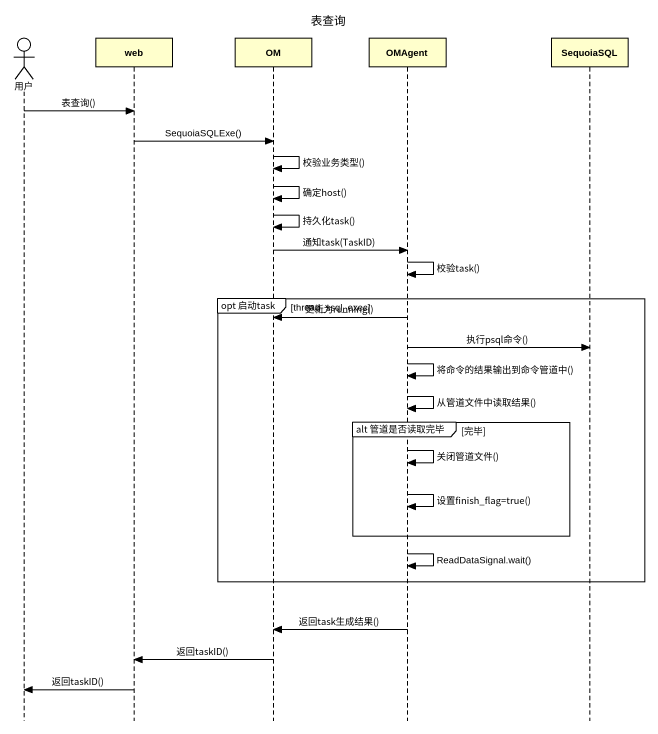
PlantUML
@startuml
title 表查询
hide footbox
actor 用户
participant web
participant OM
participant OMAgent
participant SequoiaSQL

用户 -> web : 表查询()
web -> OM : SequoiaSQLExe()
OM -> OM : 校验业务类型()
OM -> OM : 确定host()
OM -> OM : 持久化task()
OM -> OMAgent : 通知task(TaskID)
OMAgent -> OMAgent : 校验task()
group opt 启动task [thread_ssql_exec]
  OMAgent -> OM : 更新为running()
  OMAgent -> SequoiaSQL : 执行psql命令()
  OMAgent -> OMAgent : 将命令的结果输出到命令管道中()
  OMAgent -> OMAgent : 从管道文件中读取结果()
  group alt 管道是否读取完毕 [完毕]
    OMAgent -> OMAgent : 关闭管道文件()
    OMAgent -> OMAgent : 设置finish_flag=true()
  end
  OMAgent -> OMAgent : ReadDataSignal.wait()
end
OMAgent -> OM : 返回task生成结果()
OM -> web : 返回taskID()
web -> 用户 : 返回taskID()
@enduml
